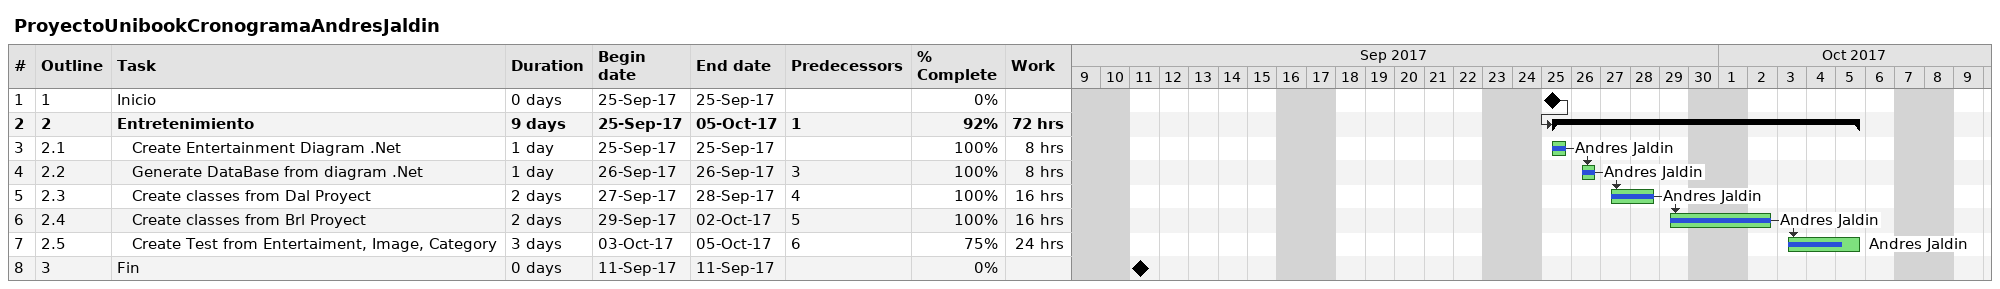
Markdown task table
ProyectoUnibookCronogramaAndresJaldin

| ID | WBS | Task | Duration | Start | Finish | Predecessors | Resources | % complete | Work (h) |
|---|---|---|---|---|---|---|---|---|---|
| 1 | 1 | Inicio | 0d | 2017-09-25 | 2017-09-25 |  |  | 0 |  |
| 2 | 2 | **Entretenimiento** | 9d | 2017-09-25 | 2017-10-05 | 1 |  | 92 | 72 |
| 3 | 2.1 | Create Entertainment Diagram .Net | 1d | 2017-09-25 | 2017-09-25 |  | Andres Jaldin | 100 | 8 |
| 4 | 2.2 | Generate DataBase from diagram .Net | 1d | 2017-09-26 | 2017-09-26 | 3 | Andres Jaldin | 100 | 8 |
| 5 | 2.3 | Create classes from Dal Proyect | 2d | 2017-09-27 | 2017-09-28 | 4 | Andres Jaldin | 100 | 16 |
| 6 | 2.4 | Create classes from Brl Proyect | 2d | 2017-09-29 | 2017-10-02 | 5 | Andres Jaldin | 100 | 16 |
| 7 | 2.5 | Create Test from Entertaiment, Image, Category | 3d | 2017-10-03 | 2017-10-05 | 6 | Andres Jaldin | 75 | 24 |
| 8 | 3 | Fin | 0d | 2017-09-11 | 2017-09-11 |  |  | 0 |  |
